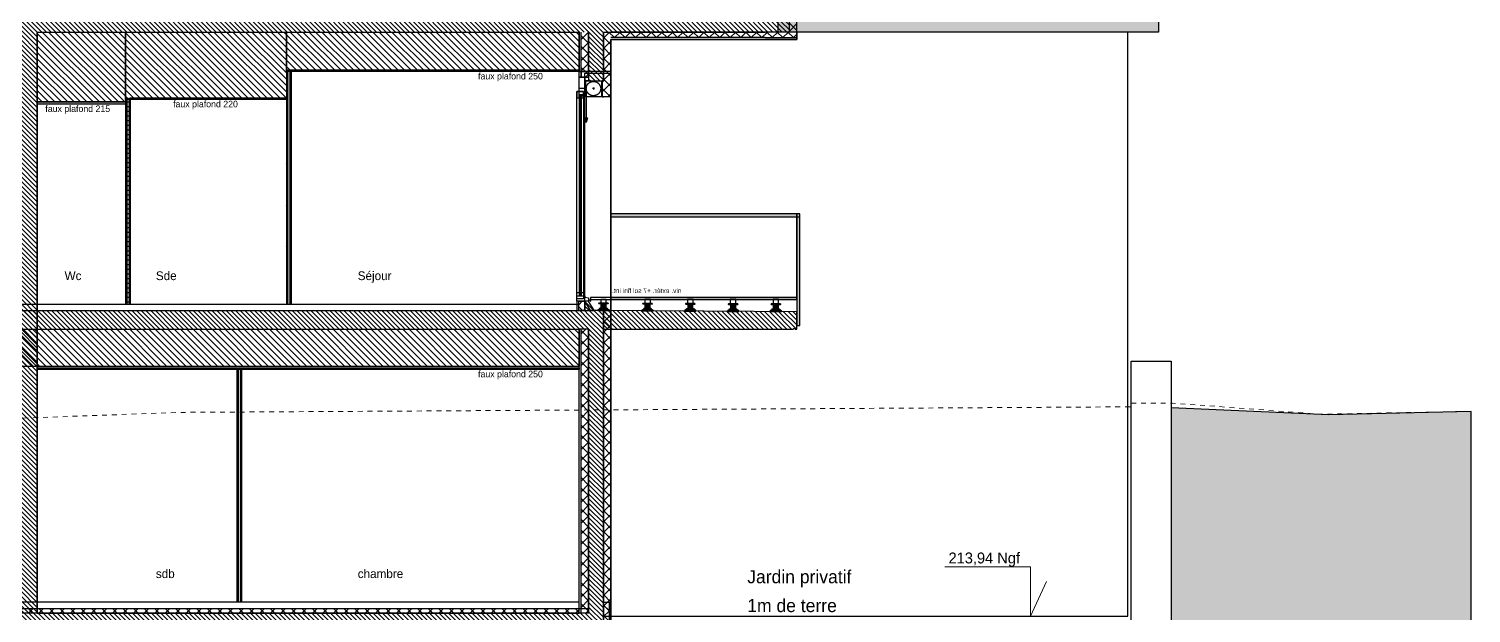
# Model space of a CAD drawing. Header units: centimetres. Extents: x -35664 to 50682, y -23001 to 23705.
# Drawn here: x -7486 to -5935, y -16085 to -15456 of the extents above; entities that cross this region are included whole.
import ezdxf

# ---------------------------------------------------------------- set-up
doc = ezdxf.new("R2010")
doc.units = ezdxf.units.CM
doc.linetypes.add('VW-01', pattern=[0.41656, 0.20828, -0.20828])
doc.linetypes.add('VW-02', pattern=[0.69435, 0.48607, -0.20828])
doc.layers.add('B BATI-murs', color=252, linetype='Continuous', lineweight=35)
for name, color, linetype in [('B BATI-murs_Hatch', 252, 'Continuous'), ('B Faux plafonds', 9, 'Continuous'), ('B Faux plafonds_Hatch', 9, 'Continuous'), ('B GÈnÈral_Hatch', 252, 'Continuous'), ('B Général', 252, 'Continuous'), ('C ANNOTATIONS-cotation', 252, 'Continuous'), ('C ANNOTATIONS-cotation_Hatch', 252, 'Continuous'), ('C ANNOTATIONS-niveaux', 252, 'Continuous'), ('C ANNOTATIONS-prestations', 252, 'Continuous'), ('C ANNOTATIONS-texte', 252, 'Continuous'), ('GÈnÈral_Hatch', 252, 'Continuous'), ('Général', 252, 'Continuous'), ('prlm-Coupe', 252, 'Continuous')]:
    doc.layers.add(name, color=color, linetype=linetype)
doc.styles.add('Eurostile', font='Eurosti.TTF')
doc.styles.add('Eurostile (italic)', font='Eurostib.TTF')
pattern_1 = [(45, (0, 0), (-5.656854, 5.656854), []), (135, (0, 0), (5.656854, 5.656854), [])]
pattern_2 = [(45, (0, 0.2205), (-3.527778, 3.3072917), [])]
pattern_3 = [(45, (0, 0), (2.4253472, -2.6458333), [])]
pattern_4 = [(-45, (0, 0), (5.656854, 5.656854), []), (45, (0, 0), (5.656854, -5.656854), [])]
pattern_5 = [(135, (0, 0), (-5.656854, -5.656854), []), (225, (0, 0), (-5.656854, 5.656854), [])]
pattern_6 = [(45, (0, 0), (22.45064, -22.45064), [])]
pattern_7 = [(90, (1e-16, -1.6667), (5, -5e-14), [])]

# ---------------------------------------------------------------- blocks, each defined once
blk = doc.blocks.new('B 90.Groupe-349-1')
at = {"layer": 'B GÈnÈral_Hatch', "linetype": 'Continuous'}
blk.add_hatch(color=250, dxfattribs=at).paths.add_polyline_path([(-1227.1, 5097.4), (-1227.1, 5506.3), (-1152.1, 5506.3), (-1152.1, 5097.4)])
at = {"layer": 'B Général', "linetype": 'Continuous', "lineweight": 25, "flags": 128}
blk.add_lwpolyline([(-1227.1, 5097.4), (-1227.1, 5506.3), (-1152.1, 5506.3), (-1152.1, 5097.4)], close=True, dxfattribs=at)
blk = doc.blocks.new('B 90.Groupe-350-1')
at = {"layer": 'B Général', "linetype": 'Continuous', "flags": 128}
blk.add_lwpolyline([(-1144.1, 4917.4), (-524, 4917.4), (-524, 5473.5), (-1152.1, 5473.5), (-1152.1, 5117.4), (-1144.1, 5117.4)], close=True, dxfattribs=at)
at = {"layer": 'B Général'}
blk.add_blockref('B 90.Groupe-349-1', (0, 0), dxfattribs=at)
blk = doc.blocks.new('B 90.PF 220 Coupe')
at = {"layer": 'B GÈnÈral_Hatch', "linetype": 'Continuous'}
h = blk.add_hatch(dxfattribs=at)
h.set_pattern_fill('02_ISOLANT', color=256, style=0, pattern_type=2)
h.set_pattern_definition(pattern_1)
h.paths.add_polyline_path([(-116.7, 17), (-89.7, 17), (-89.7, 8), (-106.7, 8), (-106.7, 9), (-116.7, 9)])
for points in [[(-89.7, 9), (-89.8, 9), (-89.8, 7.6), (-106.6, 7.6), (-106.6, 9.1), (-116.7, 9.1), (-116.7, 9), (-106.7, 9), (-106.7, 7.5), (-89.7, 7.5)], [(-90.4, -15.1), (124.3, -15.1), (124.3, -15.6), (-90.4, -15.6)], [(-66.9, -8.2), (-61.9, -9.5), (-66.9, -10.8)], [(-90.4, -17.1), (124.3, -17.1), (124.3, -16.6), (-90.4, -16.6)]]:
    blk.add_hatch(color=250, dxfattribs=at).paths.add_polyline_path(points)
at = {"layer": 'B GÈnÈral_Hatch', "linetype": 'Continuous', "lineweight": 18}
h = blk.add_hatch(dxfattribs=at)
h.set_pattern_fill('50_BETON', color=256, style=0, pattern_type=2)
h.set_pattern_definition(pattern_3)
h.paths.add_polyline_path([(-116.7, -7), (-106.7, -7), (-106.7, 9), (-116.7, 9)])
at = {"layer": 'B GÈnÈral_Hatch', "linetype": 'Continuous'}
h = blk.add_hatch(dxfattribs=at)
h.set_pattern_fill('02_ISOLANT', color=256, style=0, pattern_type=2)
h.set_pattern_definition(pattern_1)
h.paths.add_polyline_path([(-116.7, -15), (-116.7, -7), (-110.7, -7), (-110.7, -15)])
at = {"layer": 'B GÈnÈral_Hatch', "linetype": 'Continuous', "lineweight": 18}
h = blk.add_hatch(dxfattribs=at)
h.set_pattern_fill('50_BETON', color=256, style=0, pattern_type=2)
h.set_pattern_definition(pattern_3)
h.paths.add_polyline_path([(140.3, -11), (140.3, -1), (130.3, -7), (130.3, -11)])
at = {"layer": 'GÈnÈral_Hatch', "linetype": 'Continuous'}
h = blk.add_hatch(dxfattribs=at)
h.set_pattern_fill('02_ISOLANT', color=256, style=0, pattern_type=2)
h.set_pattern_definition(pattern_1)
h.paths.add_polyline_path([(130.3, -11), (140.3, -11), (140.3, -17.6), (130.3, -17.6)])
at = {"layer": 'B Général', "linetype": 'Continuous'}
for p, q in [((-110.7, -7), (-110.7, -17)), ((104.6, -11), (-101.9, -11)), ((-98.5, -9.5), (-61.9, -9.5))]:
    blk.add_line(p, q, dxfattribs=at)
at = {"layer": 'B Général', "linetype": 'VW-02', "ltscale": 25.4}
for p, q in [((-99.5, -1.8), (-97.5, -1.8)), ((-98.5, -0.8), (-98.5, -2.8))]:
    blk.add_line(p, q, dxfattribs=at)
at = {"layer": 'B Général', "linetype": 'Continuous', "flags": 128}
for points in [[(-116.7, 17), (-89.7, 17), (-89.7, 8), (-106.7, 8), (-106.7, 9), (-116.7, 9)], [(-116.7, -7), (-106.7, -7), (-106.7, 9), (-116.7, 9)]]:
    blk.add_lwpolyline(points, dxfattribs=at)
for points in [[(-115.2, 17), (140.3, 17), (140.3, -5), (130.3, -11), (138.3, -11), (138.3, -11), (-115.2, -11)], [(-89.7, 9), (-89.8, 9), (-89.8, 7.6), (-106.6, 7.6), (-106.6, 9.1), (-116.7, 9.1), (-116.7, 9), (-106.7, 9), (-106.7, 7.5), (-89.7, 7.5), (-89.7, 9)], [(-116.7, -15), (-116.7, -7), (-110.7, -7), (-110.7, -15)], [(-116.7, -17), (-116.7, -15), (-110.7, -15), (-110.7, -17)], [(-110.7, -11), (-110.7, -7), (-106.7, -7), (-106.7, -11)], [(-90.2, -17), (-110.7, -17), (-110.7, -11), (-90.2, -11)], [(-95.3, -12.6), (127.7, -12.6), (127.7, -19.6), (-95.3, -19.6)], [(-66.9, -8.2), (-61.9, -9.5), (-66.9, -10.8)]]:
    blk.add_lwpolyline(points, close=True, dxfattribs=at)
at = {"layer": 'B Général', "linetype": 'Continuous', "lineweight": 25, "flags": 128}
for points in [[(-106.7, -10), (-106.7, 7), (-89.7, 7), (-89.7, -10)], [(140.3, -11), (140.3, -1), (140.3, -1), (140.3, -1), (130.3, -7), (130.3, -11)]]:
    blk.add_lwpolyline(points, close=True, dxfattribs=at)
at = {"layer": 'B Général', "flags": 128}
for points in [[(-98.8, -11), (-91.9, -11), (-91.9, -17), (-98.8, -17)], [(-88.4, -15.1), (-88.4, -12.6), (-95.3, -12.6), (-95.3, -19.6), (-88.4, -19.6), (-88.4, -17.1), (-90.4, -17.1), (-90.4, -15.1)], [(-90.4, -15.1), (124.3, -15.1), (124.3, -15.6), (-90.4, -15.6)], [(120.9, -15.1), (120.9, -12.6), (127.7, -12.6), (127.7, -19.6), (120.9, -19.6), (120.9, -17.1), (122.8, -17.1), (122.8, -15.1)], [(124.3, -19.6), (124.3, -11), (125.8, -11), (126.5, -7), (130.3, -7), (130.3, -19.6)], [(-90.4, -17.1), (124.3, -17.1), (124.3, -16.6), (-90.4, -16.6)]]:
    blk.add_lwpolyline(points, close=True, dxfattribs=at)
at = {"layer": 'B Général', "linetype": 'Continuous'}
blk.add_open_spline([(-105.2, -5.6), (-104.2, -7.4), (-100.6, -9.5), (-96.5, -9.5), (-92.9, -7.4), (-90.8, -3.9), (-90.8, 0.3), (-92.8, 3.9), (-96.4, 6), (-100.5, 6), (-104.1, 3.9), (-106.2, 0.4), (-106.3, -3.8), (-105.2, -5.6)], degree=2, dxfattribs=at)
at = {"layer": 'Général', "linetype": 'Continuous'}
for p, q in [((130.2, -5.5), (130.2, -5)), ((130.3, -19.6), (140.3, -19.6))]:
    blk.add_line(p, q, dxfattribs=at)
at = {"layer": 'Général', "linetype": 'Continuous', "flags": 128}
for points in [[(128.3, -7), (128.7, -5), (130.2, -5), (129.8, -5)], [(128.8, -7), (129.1, -5.5), (130.2, -5.5)]]:
    blk.add_lwpolyline(points, dxfattribs=at)
blk.add_lwpolyline([(130.3, -11), (140.3, -11), (140.3, -17.6), (130.3, -17.6)], close=True, dxfattribs=at)
blk = doc.blocks.new('B 90.Groupe-367-1')
at = {"layer": 'B BATI-murs_Hatch', "linetype": 'Continuous'}
for points in [[(-46.9, -42.3), (-34.9, -42.3), (-34.9, -42.8), (-46.9, -42.8)], [(-45.9, -34.8), (-35.9, -34.8), (-35.9, -35.3), (-45.9, -35.3)], [(-44.9, -40.3), (-36.9, -40.3), (-36.9, -40.8), (-44.9, -40.8)], [(-43.4, -35.3), (-38.4, -35.3), (-38.4, -40.3), (-43.4, -40.3)]]:
    blk.add_hatch(color=250, dxfattribs=at).paths.add_polyline_path(points)
at = {"layer": 'B BATI-murs', "linetype": 'Continuous'}
for p, q in [((-46.9, -42.3), (-44.9, -40.8)), ((-36.9, -40.8), (-34.9, -42.3))]:
    blk.add_line(p, q, dxfattribs=at)
at = {"layer": 'B BATI-murs', "linetype": 'Continuous', "flags": 128}
for points in [[(-46.9, -42.3), (-34.9, -42.3), (-34.9, -42.8), (-46.9, -42.8)], [(-45.9, -34.8), (-35.9, -34.8), (-35.9, -35.3), (-45.9, -35.3)], [(-44.9, -40.3), (-36.9, -40.3), (-36.9, -40.8), (-44.9, -40.8)], [(-43.4, -35.3), (-38.4, -35.3), (-38.4, -40.3), (-43.4, -40.3)]]:
    blk.add_lwpolyline(points, close=True, dxfattribs=at)
blk = doc.blocks.new('B 90.Groupe-368-1')
at = {"layer": 'B BATI-murs_Hatch', "linetype": 'Continuous'}
for points in [[(-0.9, -42), (11.1, -42), (11.1, -42.5), (-0.9, -42.5)], [(0.1, -34.5), (10.1, -34.5), (10.1, -35), (0.1, -35)], [(1.1, -40), (9.1, -40), (9.1, -40.5), (1.1, -40.5)], [(2.6, -35), (7.6, -35), (7.6, -40), (2.6, -40)]]:
    blk.add_hatch(color=250, dxfattribs=at).paths.add_polyline_path(points)
at = {"layer": 'B BATI-murs', "linetype": 'Continuous'}
for p, q in [((-0.9, -42), (1.1, -40.5)), ((9.1, -40.5), (11.1, -42))]:
    blk.add_line(p, q, dxfattribs=at)
at = {"layer": 'B BATI-murs', "linetype": 'Continuous', "flags": 128}
for points in [[(-0.9, -42), (11.1, -42), (11.1, -42.5), (-0.9, -42.5)], [(0.1, -34.5), (10.1, -34.5), (10.1, -35), (0.1, -35)], [(1.1, -40), (9.1, -40), (9.1, -40.5), (1.1, -40.5)], [(2.6, -35), (7.6, -35), (7.6, -40), (2.6, -40)]]:
    blk.add_lwpolyline(points, close=True, dxfattribs=at)
blk = doc.blocks.new('B 90.Groupe-369-1')
at = {"layer": 'B BATI-murs_Hatch', "linetype": 'Continuous'}
for points in [[(92.5, -41.5), (104.5, -41.5), (104.5, -42), (92.5, -42)], [(93.5, -34), (103.5, -34), (103.5, -34.5), (93.5, -34.5)], [(94.5, -39.5), (102.5, -39.5), (102.5, -40), (94.5, -40)], [(96, -34.5), (101, -34.5), (101, -39.5), (96, -39.5)]]:
    blk.add_hatch(color=250, dxfattribs=at).paths.add_polyline_path(points)
at = {"layer": 'B BATI-murs', "linetype": 'Continuous'}
for p, q in [((92.5, -41.5), (94.5, -40)), ((102.5, -40), (104.5, -41.5))]:
    blk.add_line(p, q, dxfattribs=at)
at = {"layer": 'B BATI-murs', "linetype": 'Continuous', "flags": 128}
for points in [[(92.5, -41.5), (104.5, -41.5), (104.5, -42), (92.5, -42)], [(93.5, -34), (103.5, -34), (103.5, -34.5), (93.5, -34.5)], [(94.5, -39.5), (102.5, -39.5), (102.5, -40), (94.5, -40)], [(96, -34.5), (101, -34.5), (101, -39.5), (96, -39.5)]]:
    blk.add_lwpolyline(points, close=True, dxfattribs=at)
blk = doc.blocks.new('B 90.Groupe-370-1')
at = {"layer": 'B BATI-murs_Hatch', "linetype": 'Continuous'}
for points in [[(45.1, -41.8), (57.1, -41.8), (57.1, -42.3), (45.1, -42.3)], [(46.1, -34.3), (56.1, -34.3), (56.1, -34.8), (46.1, -34.8)], [(47.1, -39.8), (55.1, -39.8), (55.1, -40.3), (47.1, -40.3)], [(48.6, -34.8), (53.6, -34.8), (53.6, -39.8), (48.6, -39.8)]]:
    blk.add_hatch(color=250, dxfattribs=at).paths.add_polyline_path(points)
at = {"layer": 'B BATI-murs', "linetype": 'Continuous'}
for p, q in [((45.1, -41.8), (47.1, -40.3)), ((55.1, -40.3), (57.1, -41.8))]:
    blk.add_line(p, q, dxfattribs=at)
at = {"layer": 'B BATI-murs', "linetype": 'Continuous', "flags": 128}
for points in [[(45.1, -41.8), (57.1, -41.8), (57.1, -42.3), (45.1, -42.3)], [(46.1, -34.3), (56.1, -34.3), (56.1, -34.8), (46.1, -34.8)], [(47.1, -39.8), (55.1, -39.8), (55.1, -40.3), (47.1, -40.3)], [(48.6, -34.8), (53.6, -34.8), (53.6, -39.8), (48.6, -39.8)]]:
    blk.add_lwpolyline(points, close=True, dxfattribs=at)
blk = doc.blocks.new('B 90.Groupe-371-1')
at = {"layer": 'B BATI-murs_Hatch', "linetype": 'Continuous'}
for points in [[(-92.9, -42.3), (-80.9, -42.3), (-80.9, -42.8), (-92.9, -42.8)], [(-91.9, -34.8), (-81.9, -34.8), (-81.9, -35.3), (-91.9, -35.3)], [(-90.9, -40.3), (-82.9, -40.3), (-82.9, -40.8), (-90.9, -40.8)], [(-89.4, -35.3), (-84.4, -35.3), (-84.4, -40.3), (-89.4, -40.3)]]:
    blk.add_hatch(color=250, dxfattribs=at).paths.add_polyline_path(points)
at = {"layer": 'B BATI-murs', "linetype": 'Continuous'}
for p, q in [((-92.9, -42.3), (-90.9, -40.8)), ((-82.9, -40.8), (-80.9, -42.3))]:
    blk.add_line(p, q, dxfattribs=at)
at = {"layer": 'B BATI-murs', "linetype": 'Continuous', "flags": 128}
for points in [[(-92.9, -42.3), (-80.9, -42.3), (-80.9, -42.8), (-92.9, -42.8)], [(-91.9, -34.8), (-81.9, -34.8), (-81.9, -35.3), (-91.9, -35.3)], [(-90.9, -40.3), (-82.9, -40.3), (-82.9, -40.8), (-90.9, -40.8)], [(-89.4, -35.3), (-84.4, -35.3), (-84.4, -40.3), (-89.4, -40.3)]]:
    blk.add_lwpolyline(points, close=True, dxfattribs=at)
blk = doc.blocks.new('B 90.Coupe Balcon 208')
at = {"layer": 'B GÈnÈral_Hatch', "linetype": 'Continuous'}
for points in [[(-112.5, 59), (-112.5, 62), (90.5, 62), (90.5, 59)], [(-112.5, 62), (-109.5, 62), (-109.5, -58), (-112.5, -58)]]:
    blk.add_hatch(color=250, dxfattribs=at).paths.add_polyline_path(points)
at = {"layer": 'B GÈnÈral_Hatch', "linetype": 'Continuous', "lineweight": 18}
h = blk.add_hatch(dxfattribs=at)
h.set_pattern_fill('50_BETON', color=256, style=0, pattern_type=2)
h.set_pattern_definition(pattern_3)
h.paths.add_polyline_path([(-107.5, -62), (-109.5, -62), (-109.5, -43.3), (-63.5, -43), (98.5, -42), (98.5, -62), (-63.5, -62), (-105.5, -62), (-106.5, -61)])
at = {"layer": 'B Général', "linetype": 'Continuous', "flags": 128}
for points in [[(-112.5, 59), (-112.5, 62), (90.5, 62), (90.5, 59)], [(-112.5, 62), (-109.5, 62), (-109.5, -58), (-112.5, -58)], [(-109.5, 62), (90.5, 62), (90.5, -28), (-109.5, -28)], [(-107.5, -62), (-109.5, -62), (-109.5, -43.3), (-63.5, -43), (98.5, -42), (98.5, -62), (-63.5, -62), (-105.5, -62), (-106.5, -61)]]:
    blk.add_lwpolyline(points, close=True, dxfattribs=at)
at = {"layer": 'Général', "linetype": 'Continuous', "flags": 128}
for points in [[(-109.5, -28), (112.5, -28), (112.5, -30), (-109.5, -30)], [(-89.9, -30), (-83.9, -30), (-83.9, -34.8), (-89.9, -34.8)], [(-43.9, -30), (-37.9, -30), (-37.9, -34.3), (-43.9, -34.3)], [(2.1, -30), (8.1, -30), (8.1, -34.3), (2.1, -34.3)], [(48.1, -30), (54.1, -30), (54.1, -34.3), (48.1, -34.3)], [(95.5, -30), (101.5, -30), (101.5, -34), (95.5, -34)]]:
    blk.add_lwpolyline(points, close=True, dxfattribs=at)
at = {"layer": 'Général'}
for name in ['B 90.Groupe-371-1', 'B 90.Groupe-367-1', 'B 90.Groupe-368-1', 'B 90.Groupe-370-1', 'B 90.Groupe-369-1']:
    blk.add_blockref(name, (0, 0), dxfattribs=at)
at = {"layer": 'Général', "insert": (14.5, -18), "char_height": 5.169, "attachment_point": 1, "line_spacing_factor": 0.895453, "style": 'Eurostile (italic)'}
blk.add_mtext('niv. extér. +7 sol fini int.', dxfattribs=at)
blk = doc.blocks.new('B 90.Groupe-380-1')
at = {"layer": 'B Faux plafonds_Hatch', "linetype": 'Continuous'}
h = blk.add_hatch(dxfattribs=at)
h.set_pattern_fill('F_P__SOFFITE', color=256, style=0, pattern_type=2)
h.set_pattern_definition(pattern_2)
h.paths.add_polyline_path([(-832.5, 3551.4), (-832.5, 4883.4), (-792.4, 4883.4), (-792.4, 3551.4)])
at = {"layer": 'B GÈnÈral_Hatch', "linetype": 'Continuous'}
h = blk.add_hatch(dxfattribs=at)
h.set_pattern_fill('02_ISOLANT', color=256, angle=90, style=0, pattern_type=2)
h.set_pattern_definition(pattern_5)
h.paths.add_polyline_path([(-1752.1, 5109.4), (-1152.1, 5109.4), (-1146.1, 5117.4), (-1752.1, 5117.4)])
at = {"layer": 'B GÈnÈral_Hatch', "linetype": 'Continuous', "lineweight": 18}
h = blk.add_hatch(dxfattribs=at)
h.set_pattern_fill('50_BETON', color=256, style=0, pattern_type=2)
h.set_pattern_definition(pattern_3)
h.paths.add_polyline_path([(-1752.1, 5093.4), (-1172.1, 5093.4), (-1152.1, 5109.4), (-1752.1, 5109.4)])
at = {"layer": 'B GÈnÈral_Hatch', "linetype": 'Continuous'}
h = blk.add_hatch(dxfattribs=at)
h.set_pattern_fill('02_ISOLANT', color=256, angle=90, style=0, pattern_type=2)
h.set_pattern_definition(pattern_5)
h.paths.add_polyline_path([(-1152.1, 4909.4), (-1146.1, 4917.4), (-1146.1, 5117.4), (-1152.1, 5109.4)])
h = blk.add_hatch(dxfattribs=at)
h.set_pattern_fill('02_ISOLANT', color=256, style=0, pattern_type=2)
h.set_pattern_definition(pattern_1)
h.paths.add_polyline_path([(-539, 4909.4), (-539, 4915.4), (-451.9, 4915.4), (-451.9, 4909.4)])
h = blk.add_hatch(dxfattribs=at)
h.set_pattern_fill('02_ISOLANT', color=256, style=0, pattern_type=2)
h.set_pattern_definition(pattern_1)
h.paths.add_polyline_path([(-532.1, 3549.4), (-532.1, 4893.4), (-527.1, 4893.4), (-527.1, 3549.4)])
h = blk.add_hatch(dxfattribs=at)
h.set_pattern_fill('F_P__SOFFITE', color=256, style=0, pattern_type=2)
h.set_pattern_definition(pattern_2)
h.paths.add_polyline_path([(-1152.1, 4568.4), (-1152.1, 4883.4), (-1109.5, 4883.4), (-1109.5, 4568.4)])
for points in [[(-1111.5, 4568.4), (-1111.5, 4883.4), (-1109.5, 4883.4), (-1109.5, 4568.4)], [(-791.1, 4300.4), (-791.1, 4883.4), (-789.1, 4883.4), (-789.1, 4300.4)], [(-1109.5, 4573.4), (-1109.5, 4572.1), (-859.5, 4572.1), (-859.5, 4573.4)], [(-1109.5, 4569.7), (-1109.5, 4568.4), (-859.5, 4568.4), (-859.5, 4569.7)], [(-1081.5, 4400.4), (-1081.5, 4568.4), (-1079.5, 4568.4), (-1079.5, 4400.4)], [(-539.1, 4519.3), (-539.1, 4520.6), (-789.1, 4520.6), (-789.1, 4519.3)], [(-539.1, 4515.6), (-539.1, 4516.9), (-789.1, 4516.9), (-789.1, 4515.6)], [(-1081.5, 4400.4), (-1081.5, 4399.1), (-859.5, 4399.1), (-859.5, 4400.4)], [(-1081.5, 4399.1), (-1081.5, 4396.7), (-859.5, 4396.7), (-859.5, 4399.1)], [(-1081.5, 4396.7), (-1081.5, 4395.4), (-859.5, 4395.4), (-859.5, 4396.7)], [(-1076.9, 4300.4), (-1076.9, 4395.4), (-1074.5, 4395.4), (-1074.5, 4300.4)]]:
    blk.add_hatch(color=250, dxfattribs=at).paths.add_polyline_path(points)
h = blk.add_hatch(dxfattribs=at)
h.set_pattern_fill('F_P__SOFFITE', color=256, style=0, pattern_type=2)
h.set_pattern_definition(pattern_2)
h.paths.add_polyline_path([(-1152.1, 4395.4), (-1152.1, 4568.4), (-1079.5, 4568.4), (-1079.5, 4395.4)])
h = blk.add_hatch(dxfattribs=at)
h.set_pattern_fill('HYDROFUGE', color=256, style=0, pattern_type=2)
h.set_pattern_definition(pattern_6)
h.paths.add_polyline_path([(-1109.5, 4573.4), (-1109.5, 4572.1), (-859.5, 4572.1), (-859.5, 4573.4)])
h = blk.add_hatch(dxfattribs=at)
h.set_pattern_fill('HYDROFUGE', color=256, style=0, pattern_type=2)
h.set_pattern_definition(pattern_6)
h.paths.add_polyline_path([(-1109.5, 4569.7), (-1109.5, 4568.4), (-859.5, 4568.4), (-859.5, 4569.7)])
h = blk.add_hatch(dxfattribs=at)
h.set_pattern_fill('HYDROFUGE', color=256, style=0, pattern_type=2)
h.set_pattern_definition(pattern_6)
h.paths.add_polyline_path([(-539.1, 4519.3), (-539.1, 4520.6), (-789.1, 4520.6), (-789.1, 4519.3)])
h = blk.add_hatch(dxfattribs=at)
h.set_pattern_fill('HYDROFUGE', color=256, style=0, pattern_type=2)
h.set_pattern_definition(pattern_6)
h.paths.add_polyline_path([(-539.1, 4515.6), (-539.1, 4516.9), (-789.1, 4516.9), (-789.1, 4515.6)])
h = blk.add_hatch(dxfattribs=at)
h.set_pattern_fill('F_P__SOFFITE', color=256, style=0, pattern_type=2)
h.set_pattern_definition(pattern_2)
h.paths.add_polyline_path([(-1152.1, 4300.4), (-1152.1, 4395.4), (-1076.9, 4395.4), (-1076.9, 4300.4)])
h = blk.add_hatch(dxfattribs=at)
h.set_pattern_fill('90-0_5 HYDROFUGE_0_5', color=256, style=0, pattern_type=2)
h.set_pattern_definition(pattern_7)
h.paths.add_polyline_path([(-1081.5, 4400.4), (-1081.5, 4399.1), (-859.5, 4399.1), (-859.5, 4400.4)])
h = blk.add_hatch(dxfattribs=at)
h.set_pattern_fill('90-0_5 HYDROFUGE2_0_5', color=256, style=0, pattern_type=2)
h.set_pattern_definition(pattern_7)
h.paths.add_polyline_path([(-1081.5, 4399.1), (-1081.5, 4396.7), (-859.5, 4396.7), (-859.5, 4399.1)])
h = blk.add_hatch(dxfattribs=at)
h.set_pattern_fill('90-0_5 HYDROFUGE_0_5', color=256, style=0, pattern_type=2)
h.set_pattern_definition(pattern_7)
h.paths.add_polyline_path([(-1081.5, 4396.7), (-1081.5, 4395.4), (-859.5, 4395.4), (-859.5, 4396.7)])
at = {"layer": 'B GÈnÈral_Hatch', "linetype": 'Continuous', "lineweight": 18}
h = blk.add_hatch(dxfattribs=at)
h.set_pattern_fill('50_BETON', color=256, style=0, pattern_type=2)
h.set_pattern_definition(pattern_3)
h.paths.add_polyline_path([(-1983.1, 4282.4), (-527.1, 4282.4), (-527.1, 4300.4), (-1983.1, 4300.4)])
at = {"layer": 'C ANNOTATIONS-cotation_Hatch', "linetype": 'Continuous', "lineweight": 18}
h = blk.add_hatch(dxfattribs=at)
h.set_pattern_fill('50_BETON', color=256, style=0, pattern_type=2)
h.set_pattern_definition(pattern_3)
h.paths.add_polyline_path([(-1152.1, 5109.4), (-1172.1, 5093.4), (-1172.1, 4300.4), (-1152.1, 4300.4)])
at = {"layer": 'C ANNOTATIONS-cotation_Hatch', "linetype": 'Continuous'}
h = blk.add_hatch(dxfattribs=at)
h.set_pattern_fill('02_ISOLANT', color=256, angle=-90, style=0, pattern_type=2)
h.set_pattern_definition(pattern_4)
h.paths.add_polyline_path([(-1109.5, 4917.4), (-1146.1, 4917.4), (-1152.1, 4909.4), (-1109.5, 4909.4)])
h = blk.add_hatch(dxfattribs=at)
h.set_pattern_fill('02_ISOLANT', color=256, angle=90, style=0, pattern_type=2)
h.set_pattern_definition(pattern_5)
h.paths.add_polyline_path([(-852.5, 4909.4), (-527.1, 4909.4), (-527.1, 4917.4), (-852.5, 4917.4)])
at = {"layer": 'C ANNOTATIONS-cotation_Hatch', "linetype": 'Continuous', "lineweight": 18}
h = blk.add_hatch(dxfattribs=at)
h.set_pattern_fill('50_BETON', color=256, style=0, pattern_type=2)
h.set_pattern_definition(pattern_3)
h.paths.add_polyline_path([(-1152.1, 4909.4), (-1152.1, 4893.4), (-1109.5, 4893.4), (-1109.5, 4909.4)])
h = blk.add_hatch(dxfattribs=at)
h.set_pattern_fill('50_BETON', color=256, style=0, pattern_type=2)
h.set_pattern_definition(pattern_3)
h.paths.add_polyline_path([(-852.5, 4893.4), (-527.1, 4893.4), (-504.1, 4909.4), (-852.5, 4909.4)])
h = blk.add_hatch(dxfattribs=at)
h.set_pattern_fill('50_BETON', color=256, style=0, pattern_type=2)
h.set_pattern_definition(pattern_3)
h.paths.add_polyline_path([(-504.1, 4909.4), (-527.1, 4893.4), (-527.1, 3251.4), (-504.1, 3276.4)])
at = {"layer": 'C ANNOTATIONS-cotation_Hatch', "linetype": 'Continuous'}
h = blk.add_hatch(dxfattribs=at)
h.set_pattern_fill('02_ISOLANT', color=256, style=0, pattern_type=2)
h.set_pattern_definition(pattern_1)
h.paths.add_polyline_path([(-1152.1, 4893.4), (-1152.1, 4885.4), (-1109.5, 4885.4), (-1109.5, 4893.4)])
at = {"layer": 'C ANNOTATIONS-cotation_Hatch', "linetype": 'Continuous', "lineweight": 18}
h = blk.add_hatch(dxfattribs=at)
h.set_pattern_fill('50_BETON', color=256, style=0, pattern_type=2)
h.set_pattern_definition(pattern_3)
h.paths.add_polyline_path([(-832.5, 4893.4), (-852.5, 4893.4), (-852.5, 3541.4), (-832.5, 3541.4)])
at = {"layer": 'C ANNOTATIONS-cotation_Hatch', "linetype": 'Continuous'}
h = blk.add_hatch(dxfattribs=at)
h.set_pattern_fill('02_ISOLANT', color=256, angle=-90, style=0, pattern_type=2)
h.set_pattern_definition(pattern_4)
h.paths.add_polyline_path([(-527.1, 4893.4), (-832.5, 4893.4), (-832.5, 4885.4), (-527.1, 4885.4)])
at = {"layer": 'B Faux plafonds', "linetype": 'Continuous', "flags": 128}
blk.add_lwpolyline([(-832.5, 3551.4), (-832.5, 4883.4), (-792.4, 4883.4), (-792.4, 3551.4)], close=True, dxfattribs=at)
at = {"layer": 'B GÈnÈral_Hatch', "color": 250, "linetype": 'Continuous'}
for points in [[(-1109.5, 4568.4), (-1109.5, 4573.4), (-859.5, 4568.4), (-859.5, 4573.4)], [(-539.1, 4520.6), (-539.1, 4515.6), (-789.1, 4520.6), (-789.1, 4515.6)]]:
    blk.add_solid(points, dxfattribs=at)
at = {"layer": 'B Général', "linetype": 'Continuous'}
for p, q in [((-1146.1, 5117.4), (-1752.1, 5117.4)), ((-1146.1, 5117.4), (-1752.1, 5117.4)), ((-1152.1, 5109.4), (-1752.1, 5109.4)), ((-1152.1, 5109.4), (-1752.1, 5109.4)), ((-1152.1, 5109.4), (-1152.1, 5083.4)), ((-1146.1, 5117.4), (-1144.1, 5117.4)), ((-1146.1, 5083.4), (-1146.1, 5117.4)), ((-1152.1, 5083.4), (-1152.1, 4917.4)), ((-1146.1, 5083.4), (-1146.1, 4917.4)), ((-1144.1, 5083.4), (-1144.1, 4917.4)), ((-1152.1, 4909.4), (-1152.1, 4917.4)), ((-539.1, 3551.4), (-539.1, 4883.4)), ((-539.1, 3551.4), (-539.1, 4883.4)), ((-532.1, 3551.4), (-532.1, 4883.4)), ((-532.1, 3551.4), (-532.1, 4883.4)), ((-1109.5, 4573.4), (-859.5, 4573.4)), ((-1109.5, 4573.4), (-859.5, 4573.4)), ((-1109.5, 4572.1), (-859.5, 4572.1)), ((-1109.5, 4572.1), (-859.5, 4572.1)), ((-1109.5, 4569.7), (-859.5, 4569.7)), ((-1109.5, 4569.7), (-859.5, 4569.7)), ((-1109.5, 4568.4), (-859.5, 4568.4)), ((-1109.5, 4568.4), (-859.5, 4568.4)), ((-539.1, 4520.6), (-789.1, 4520.6)), ((-539.1, 4520.6), (-789.1, 4520.6)), ((-539.1, 4519.3), (-789.1, 4519.3)), ((-539.1, 4519.3), (-789.1, 4519.3)), ((-539.1, 4516.9), (-789.1, 4516.9)), ((-539.1, 4516.9), (-789.1, 4516.9)), ((-539.1, 4515.6), (-789.1, 4515.6)), ((-539.1, 4515.6), (-789.1, 4515.6)), ((-1081.5, 4400.4), (-859.5, 4400.4)), ((-1081.5, 4400.4), (-859.5, 4400.4)), ((-1081.5, 4399.1), (-859.5, 4399.1)), ((-1081.5, 4399.1), (-859.5, 4399.1)), ((-1081.5, 4396.7), (-859.5, 4396.7)), ((-1081.5, 4396.7), (-859.5, 4396.7)), ((-1081.5, 4395.4), (-859.5, 4395.4)), ((-1081.5, 4395.4), (-859.5, 4395.4)), ((-527.1, 4300.4), (-1152.1, 4300.4))]:
    blk.add_line(p, q, dxfattribs=at)
at = {"layer": 'B Général', "linetype": 'Continuous', "lineweight": 25}
for p, q in [((-1144.1, 5117.4), (-1144.1, 5083.4)), ((-1152.1, 5083.4), (-1152.1, 4917.4)), ((-1144.1, 5083.4), (-1144.1, 4917.4))]:
    blk.add_line(p, q, dxfattribs=at)
at = {"layer": 'B Général', "linetype": 'Continuous', "lineweight": 35}
blk.add_line((-527.1, 4300.4), (-1152.1, 4300.4), dxfattribs=at)
at = {"layer": 'B Général', "linetype": 'Continuous', "flags": 128}
for points in [[(-798, 5477), (-798, 5520), (-424, 5520), (-424, 5477)], [(-1144.1, 4917.4), (-1144.1, 5117.4), (-1752.1, 5117.4), (-1752.1, 4917.4), (-2139.6, 4917.4), (-2139.6, 3517.4), (-527.1, 3517.4), (-527.1, 3251.4), (80.9, 3251.4), (80.9, 4909.4), (-103.8, 4909.4), (-103.9, 5450.4), (-424.1, 5450.4), (-424, 4938.5), (-424, 4938.5), (-424, 4917.4), (-424, 4909.4), (-524, 4909.4), (-524, 4917.4)], [(-539, 4909.4), (-539, 4915.4), (-451.9, 4915.4), (-451.9, 4909.4)], [(-532.1, 3549.4), (-532.1, 4893.4), (-527.1, 4893.4), (-527.1, 3549.4)], [(-1152.1, 4568.4), (-1152.1, 4883.4), (-1109.5, 4883.4), (-1109.5, 4568.4)], [(-1111.5, 4568.4), (-1111.5, 4883.4), (-1109.5, 4883.4), (-1109.5, 4568.4)], [(-791.1, 4300.4), (-791.1, 4883.4), (-789.1, 4883.4), (-789.1, 4300.4)], [(-1152.1, 4395.4), (-1152.1, 4568.4), (-1079.5, 4568.4), (-1079.5, 4395.4)], [(-1081.5, 4400.4), (-1081.5, 4568.4), (-1079.5, 4568.4), (-1079.5, 4400.4)], [(-1152.1, 4300.4), (-1152.1, 4395.4), (-1076.9, 4395.4), (-1076.9, 4300.4)], [(-1076.9, 4300.4), (-1076.9, 4395.4), (-1074.5, 4395.4), (-1074.5, 4300.4)]]:
    blk.add_lwpolyline(points, close=True, dxfattribs=at)
at = {"layer": 'B Général', "lineweight": 18, "flags": 128}
blk.add_lwpolyline([(-539, 4916.4), (-425.1, 4916.4), (-425.1, 5451.4), (-406.6, 5451.4)], dxfattribs=at)
at = {"layer": 'C ANNOTATIONS-cotation', "linetype": 'Continuous'}
for p, q in [((-1152.1, 5109.4), (-1152.1, 5083.4)), ((-1152.1, 4917.4), (-1152.1, 5083.4)), ((-1152.1, 4917.4), (-1152.1, 5083.4)), ((-1109.5, 4917.4), (-1144.1, 4917.4)), ((-1109.5, 4917.4), (-1144.1, 4917.4)), ((-1109.5, 4917.4), (-1109.5, 4883.4)), ((-527.1, 4917.4), (-852.5, 4917.4)), ((-852.5, 4917.4), (-852.5, 4893.4)), ((-527.1, 4917.4), (-852.5, 4917.4)), ((-527.1, 4917.4), (-504.1, 4917.4)), ((-1109.5, 4909.4), (-1152.1, 4909.4)), ((-527.1, 4909.4), (-852.5, 4909.4)), ((-1109.5, 4893.4), (-1152.1, 4893.4)), ((-852.5, 4883.4), (-852.5, 4893.4)), ((-527.1, 4893.4), (-832.5, 4893.4)), ((-832.5, 4893.4), (-832.5, 4883.4)), ((-1109.5, 4885.4), (-1152.1, 4885.4)), ((-1109.5, 4885.4), (-1152.1, 4885.4)), ((-1109.5, 4883.4), (-1152.1, 4883.4)), ((-1152.1, 4300.4), (-1152.1, 4883.4)), ((-1152.1, 4300.4), (-1152.1, 4883.4)), ((-1109.5, 4883.4), (-1138.6, 4883.4)), ((-859.5, 3551.4), (-859.5, 4883.4)), ((-859.5, 4573.4), (-859.5, 4883.4)), ((-852.5, 3551.4), (-852.5, 4883.4)), ((-527.1, 4885.4), (-832.5, 4885.4)), ((-527.1, 4885.4), (-832.5, 4885.4)), ((-527.1, 4883.4), (-832.5, 4883.4)), ((-527.1, 4883.4), (-832.5, 4883.4)), ((-832.5, 3551.4), (-832.5, 4883.4)), ((-832.5, 4153.4), (-832.5, 4883.4)), ((-527.1, 4300.4), (-527.1, 4883.4)), ((-859.5, 4400.4), (-859.5, 4568.4)), ((-859.5, 4152.4), (-859.5, 4395.4))]:
    blk.add_line(p, q, dxfattribs=at)
at = {"layer": 'C ANNOTATIONS-cotation', "linetype": 'Continuous', "lineweight": 35}
for p, q in [((-1109.5, 4909.4), (-1152.1, 4909.4)), ((-527.1, 4909.4), (-852.5, 4909.4)), ((-504.1, 4909.4), (-527.1, 4909.4)), ((-1109.5, 4893.4), (-1152.1, 4893.4)), ((-527.1, 4893.4), (-832.5, 4893.4)), ((-527.1, 4300.4), (-527.1, 4883.4))]:
    blk.add_line(p, q, dxfattribs=at)
at = {"layer": 'C ANNOTATIONS-niveaux', "linetype": 'Continuous', "lineweight": 18, "flags": 128}
blk.add_lwpolyline([(-561, 5385.9), (-524, 5368.5), (-577, 5368.5), (-577, 5276.5)], dxfattribs=at)
at = {"layer": 'B Général', "xscale": -1, "rotation": 90}
blk.add_blockref('B 90.Coupe Balcon 208', (-894.5, 5007.9), dxfattribs=at)
at = {"layer": 'B Général'}
blk.add_blockref('B 90.PF 220 Coupe', (-992.8, 4900.4), dxfattribs=at)
at = {"layer": 'C ANNOTATIONS-niveaux', "insert": (-592.3, 5280.5), "char_height": 11.75, "attachment_point": 1, "rotation": 90, "line_spacing_factor": 0.895453, "style": 'Eurostile (italic)'}
blk.add_mtext('213,94 Ngf', dxfattribs=at)
at = {"layer": 'C ANNOTATIONS-prestations', "char_height": 7.049, "attachment_point": 1, "rotation": 90, "line_spacing_factor": 0.895453, "style": 'Eurostile (italic)'}
for s, insert in [('faux plafond 250', (-1108.2, 4774.5)), ('faux plafond 250', (-787.8, 4774.5)), ('faux plafond 220', (-1078.2, 4446.5)), ('faux plafond 215', (-1073.2, 4309.1))]:
    blk.add_mtext(s, dxfattribs=dict(at, insert=insert))
at = {"layer": 'C ANNOTATIONS-texte', "char_height": 14.097, "attachment_point": 1, "rotation": 90, "line_spacing_factor": 0.895453, "style": 'Eurostile'}
for s, insert, width in [('Jardin privatif', (-573.3, 5064), 130.497), ('1m de terre', (-542.3, 5064), 194.997)]:
    blk.add_mtext(s, dxfattribs=dict(at, insert=insert, width=width))
at = {"layer": 'C ANNOTATIONS-texte', "char_height": 9.4, "attachment_point": 1, "rotation": 90, "line_spacing_factor": 0.895453, "style": 'Eurostile'}
for s, insert in [('chambre', (-574.2, 4645.1)), ('Séjour', (-894.7, 4645.1)), ('Sde', (-894.7, 4428)), ('sdb', (-574.2, 4428)), ('Wc', (-894.7, 4329.8))]:
    blk.add_mtext(s, dxfattribs=dict(at, insert=insert))
blk = doc.blocks.new('A$C373B78D5')
at = {"layer": 'B GÈnÈral_Hatch', "linetype": 'Continuous'}
h = blk.add_hatch(dxfattribs=at)
h.set_pattern_fill('H_VEGETAL 3', color=256, angle=-90, style=0, pattern_type=2)
h.set_pattern_definition([(315, (-34889.016, 860.885), (-1.975556, -23.21278), [44.00325, -6.28618]), (315, (-34895.807, 864.466), (-28.55568, 3.5471), [18.85854, -31.4309]), (315, (-34892.16, 857.742), (-22.53913, -2.53663), [40.34917, -45.50013]), (315, (-34896.795, 859.28), (1.25741, -26.400366), [38.97431, -11.31512]), (315, (-34895.302, 854.599), (-12.57236, -12.57236), [11.783446, -2.94586]), (315, (-34896.874, 853.027), (-12.57236, -12.57236), [9.864344, -16.094456]), (315, (-34898.445, 851.456), (-12.57236, -12.57236), []), (315, (-34910.747, 860.7), (-12.57236, -12.57236), [66.77512, -54.6342]), (45, (-34892.226, 854.464), (4.198056, -24.694444), [44.00346, -6.2862]), (45, (-34901.116, 849.032), (0.98778, 29.63333), [18.85862, -31.43104]), (45, (-34893.708, 860.144), (-21.73111, 6.6675), [40.34934, -45.50032]), (45, (-34903.092, 854.958), (3.70417, -24.94139), [38.97449, -11.31517]), (45, (-34909.019, 852.489), (11.85333, -16.79222), [11.78373, -2.945933]), (45, (-34907.29, 857.18), (-12.84111, 15.804444), [9.86434, -16.09446]), (45, (-34908.525, 859.156), (10.61861, -18.026944), []), (45, (-34915.192, 856.44), (14.56972, -14.32278), [66.7753, -54.63435])])
h.paths.add_polyline_path([(-32458.2, 1554.9), (-32461.3, 1554.9), (-32968.5, 1604.9), (-33565.5, 1570.9), (-33565.5, -9.1), (-29046.4, -9.1), (-29046.4, 1604.9), (-29199.6, 1601.3), (-29369, 1608.7), (-29369, 1284.9), (-29438.6, 1284.9), (-29438.6, 964.9), (-29979.6, 964.7), (-29979.6, 780), (-31637.6, 780), (-31637.6, 1393)])
at = {"layer": 'B Général', "linetype": 'VW-01', "lineweight": 18, "ltscale": 25.4, "flags": 128}
blk.add_lwpolyline([(-33688.4, 1582.9), (-33565.5, 1570.9), (-32968.5, 1604.9), (-32461.3, 1554.9), (-31381.7, 1568.9), (-30437, 1603.9), (-29412.7, 1609.9), (-29412.7, 1613.9), (-29367.8, 1613.9), (-29208.3, 1601.9), (-29054.5, 1604.9)], dxfattribs=at)
at = {"layer": 'B Général', "linetype": 'Continuous', "flags": 128}
blk.add_lwpolyline([(-32458.2, 1554.9), (-32461.3, 1554.9), (-32968.5, 1604.9), (-33565.5, 1570.9), (-33565.5, -9.1), (-29046.4, -9.1), (-29046.4, 1604.9), (-29199.6, 1601.3), (-29369, 1608.7), (-29369, 1284.9), (-29438.6, 1284.9), (-29438.6, 964.9), (-29979.6, 964.7), (-29979.6, 780), (-31637.6, 780), (-31637.6, 1393)], close=True, dxfattribs=at)
at = {"layer": 'B Général', "rotation": 270}
blk.add_blockref('B 90.Groupe-350-1', (-34889, 860.9), dxfattribs=at)
at = {"layer": 'C ANNOTATIONS-cotation', "rotation": 270}
blk.add_blockref('B 90.Groupe-380-1', (-34889, 860.9), dxfattribs=at)

msp = doc.modelspace()

# ---------------------------------------------------------------- block references
at = {"layer": 'prlm-Coupe'}
msp.add_blockref('A$C373B78D5', (23111.623, -17472.851), dxfattribs=at)

doc.saveas('drawing.dxf')
